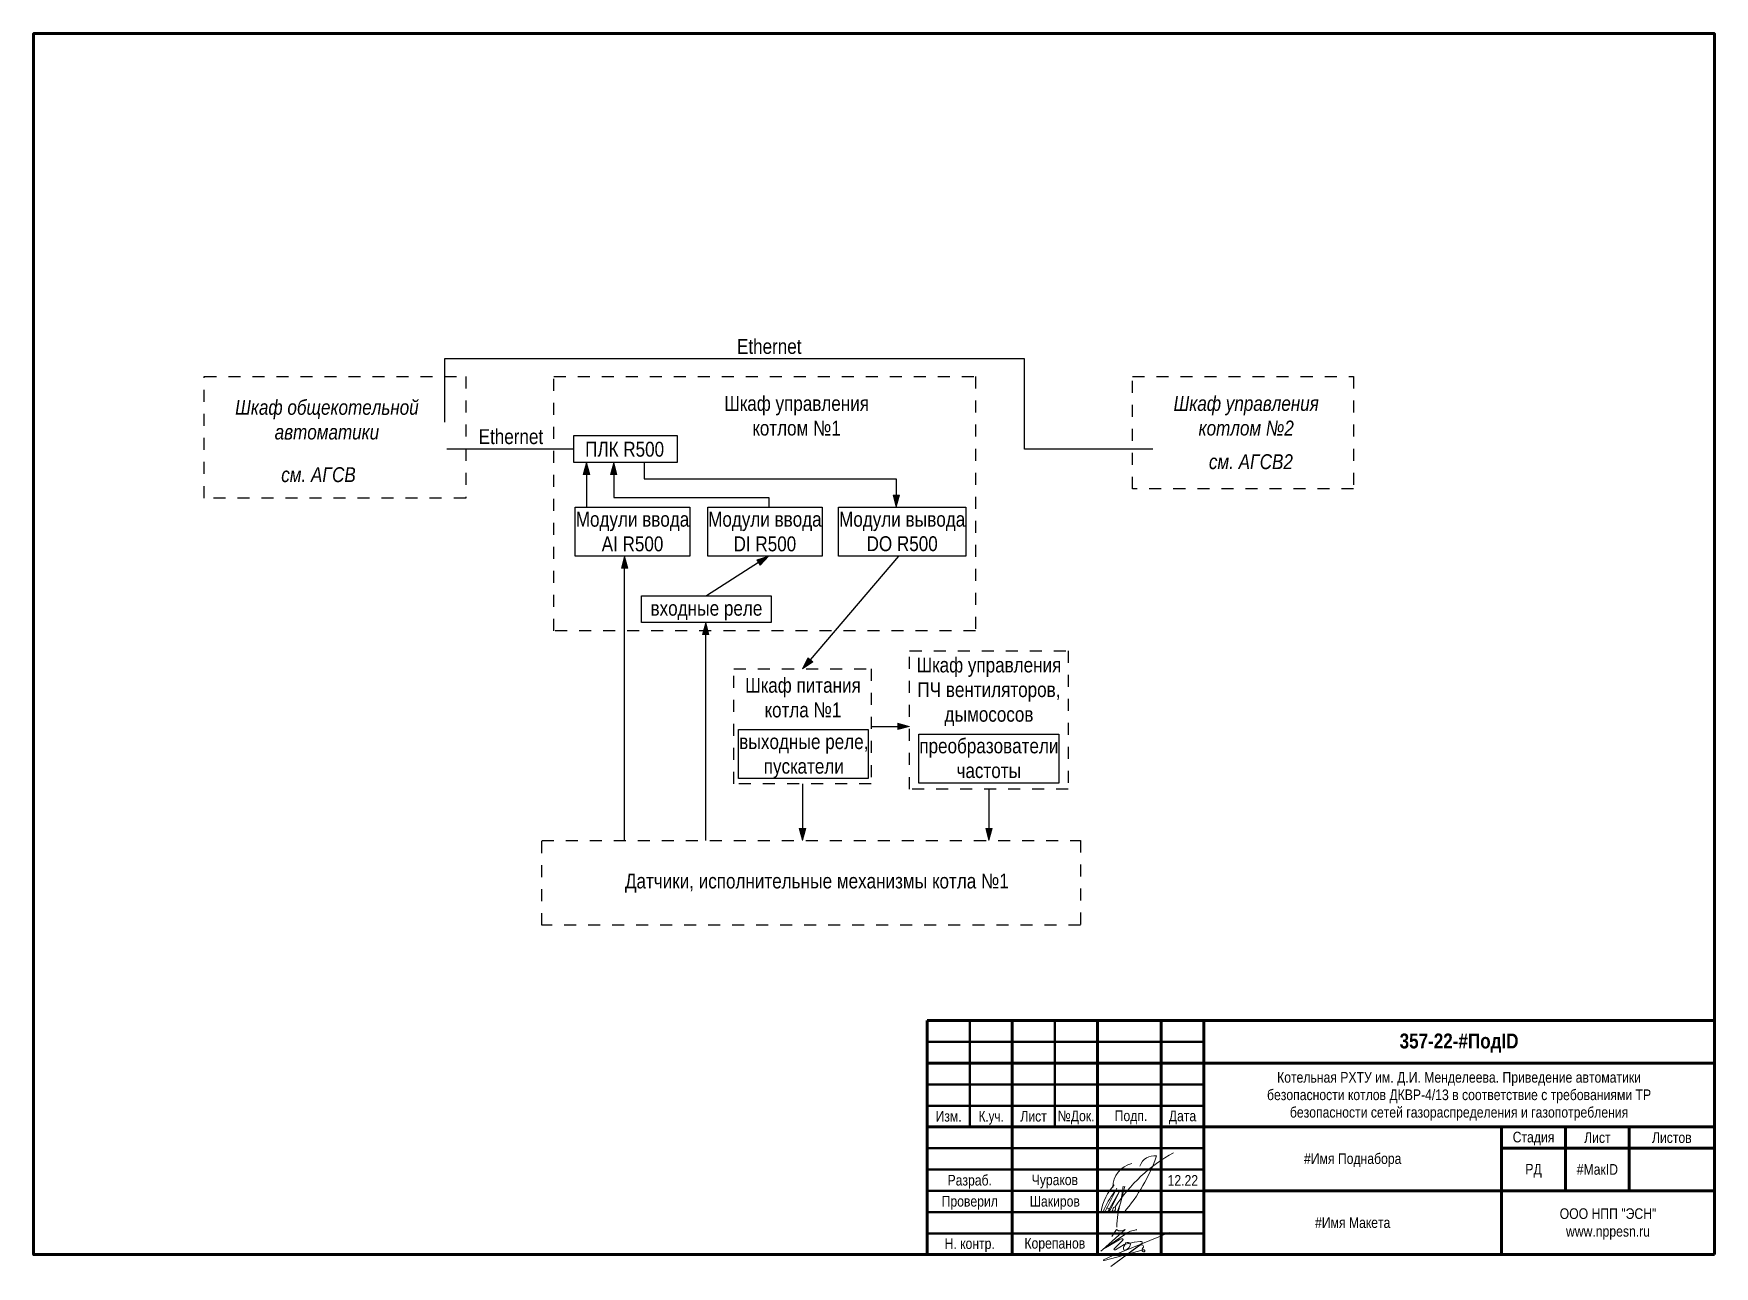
# Model space of a CAD drawing. Header units: millimetres. Extents: x -6000 to 26000, y -6000 to 26000.
# Drawn here: x 20 to 415, y -4139.9 to -3850.2 of the extents above; entities that cross this region are included whole.
import ezdxf

# ---------------------------------------------------------------- set-up
doc = ezdxf.new("R2010")
doc.units = ezdxf.units.MM
doc.header["$MEASUREMENT"] = 0
doc.linetypes.add('Штриховая', pattern=[5.644444, 2.822222, -2.822222])
for name, color, linetype, lineweight in [('0_Ном._пера__1', 7, 'Continuous', 15), ('0_Ном._пера__21', 7, 'Continuous', 30), ('0_Ном._пера__241', 7, 'Continuous', 50), ('0_Ном._пера__246', 7, 'Continuous', 100), ('2D - Общий_Ном._пера__1', 7, 'Continuous', 15), ('2D - Общий_Ном._пера__21', 7, 'Continuous', 30), ('Аннотация - Текст_Ном._пера__1', 7, 'Continuous', 15)]:
    doc.layers.add(name, color=color, linetype=linetype, lineweight=lineweight)
doc.layers.add('0_Ном._пера__9', color=7, linetype='Continuous', lineweight=15, true_color=0x3dad99)
doc.layers.add('2D - Общий', color=7, linetype='Continuous')
doc.styles.add('СГЕНЕРИР_СТИЛЬ_1', font='')
doc.styles.add('СГЕНЕРИР_СТИЛЬ_2', font='')
doc.styles.add('СГЕНЕРИР_СТИЛЬ_4', font='')
doc.styles.get('СГЕНЕРИР_СТИЛЬ_1').set_extended_font_data('Arial Narrow')
doc.styles.get('СГЕНЕРИР_СТИЛЬ_2').set_extended_font_data('Arial Narrow', italic=True)
doc.styles.get('СГЕНЕРИР_СТИЛЬ_4').set_extended_font_data('Arial Narrow', bold=True)

# ---------------------------------------------------------------- blocks, each defined once
blk = doc.blocks.new('Линия_86', base_point=(200.7, -4026.51))
at = {"linetype": 'Continuous', "lineweight": 0, "true_color": 0x000000}
blk.add_hatch(color=18, dxfattribs=at).paths.add_polyline_path([(200.7, -4039.81), (201.45, -4037.01), (199.95, -4037.01)])
at = {"layer": '0_Ном._пера__1', "color": 7, "linetype": 'Continuous', "lineweight": 15}
for p, q in [((199.95, -4037.01), (201.45, -4037.01)), ((200.7, -4039.81), (199.95, -4037.01)), ((200.7, -4039.81), (201.45, -4037.01))]:
    blk.add_line(p, q, dxfattribs=at)
at = {"layer": '0_Ном._пера__21', "color": 7, "linetype": 'Continuous', "lineweight": 30}
blk.add_line((200.7, -4026.51), (200.7, -4037.01), dxfattribs=at)
blk = doc.blocks.new('Линия_87', base_point=(158.88, -4039.81))
at = {"linetype": 'Continuous', "lineweight": 0, "true_color": 0x000000}
blk.add_hatch(color=18, dxfattribs=at).paths.add_polyline_path([(158.88, -3972.99), (158.13, -3975.79), (159.63, -3975.79)])
at = {"layer": '0_Ном._пера__1', "color": 7, "linetype": 'Continuous', "lineweight": 15}
for p, q in [((158.88, -3972.99), (158.13, -3975.79)), ((158.88, -3972.99), (159.63, -3975.79)), ((159.63, -3975.79), (158.13, -3975.79))]:
    blk.add_line(p, q, dxfattribs=at)
at = {"layer": '0_Ном._пера__21', "color": 7, "linetype": 'Continuous', "lineweight": 30}
blk.add_line((158.88, -4039.81), (158.88, -3975.79), dxfattribs=at)
blk = doc.blocks.new('Линия_88', base_point=(177.95, -4039.81))
at = {"linetype": 'Continuous', "lineweight": 0, "true_color": 0x000000}
blk.add_hatch(color=18, dxfattribs=at).paths.add_polyline_path([(177.95, -3988.58), (177.2, -3991.38), (178.7, -3991.38)])
at = {"layer": '0_Ном._пера__1', "color": 7, "linetype": 'Continuous', "lineweight": 15}
for p, q in [((177.95, -3988.58), (177.2, -3991.38)), ((177.95, -3988.58), (178.7, -3991.38)), ((178.7, -3991.38), (177.2, -3991.38))]:
    blk.add_line(p, q, dxfattribs=at)
at = {"layer": '0_Ном._пера__21', "color": 7, "linetype": 'Continuous', "lineweight": 30}
blk.add_line((177.95, -4039.81), (177.95, -3991.38), dxfattribs=at)
blk = doc.blocks.new('Линия_89', base_point=(149.94, -3950.97))
at = {"linetype": 'Continuous', "lineweight": 0, "true_color": 0x000000}
blk.add_hatch(color=18, dxfattribs=at).paths.add_polyline_path([(149.94, -3950.97), (149.19, -3953.77), (150.69, -3953.77)])
at = {"layer": '0_Ном._пера__1', "color": 7, "linetype": 'Continuous', "lineweight": 15}
for p, q in [((149.94, -3950.97), (149.19, -3953.77)), ((150.69, -3953.77), (149.19, -3953.77)), ((149.94, -3950.97), (150.69, -3953.77))]:
    blk.add_line(p, q, dxfattribs=at)
at = {"layer": '0_Ном._пера__21', "color": 7, "linetype": 'Continuous', "lineweight": 30}
blk.add_line((149.94, -3953.77), (149.94, -3961.46), dxfattribs=at)
blk = doc.blocks.new('Линия_90', base_point=(156.34, -3950.97))
at = {"linetype": 'Continuous', "lineweight": 0, "true_color": 0x000000}
blk.add_hatch(color=18, dxfattribs=at).paths.add_polyline_path([(156.34, -3950.97), (155.59, -3953.77), (157.09, -3953.77)])
at = {"layer": '0_Ном._пера__1', "color": 7, "linetype": 'Continuous', "lineweight": 15}
for p, q in [((156.34, -3950.97), (155.59, -3953.77)), ((157.09, -3953.77), (155.59, -3953.77)), ((156.34, -3950.97), (157.09, -3953.77))]:
    blk.add_line(p, q, dxfattribs=at)
at = {"layer": '0_Ном._пера__21', "color": 7, "linetype": 'Continuous', "lineweight": 30}
blk.add_line((156.34, -3953.77), (156.34, -3959.16), dxfattribs=at)
blk = doc.blocks.new('Линия_91', base_point=(222.74, -3954.81))
at = {"linetype": 'Continuous', "lineweight": 0, "true_color": 0x000000}
blk.add_hatch(color=18, dxfattribs=at).paths.add_polyline_path([(222.74, -3961.46), (223.49, -3958.66), (221.99, -3958.66)])
at = {"layer": '0_Ном._пера__1', "color": 7, "linetype": 'Continuous', "lineweight": 15}
for p, q in [((221.99, -3958.66), (223.49, -3958.66)), ((222.74, -3961.46), (221.99, -3958.66)), ((222.74, -3961.46), (223.49, -3958.66))]:
    blk.add_line(p, q, dxfattribs=at)
at = {"layer": '0_Ном._пера__21', "color": 7, "linetype": 'Continuous', "lineweight": 30}
blk.add_line((222.74, -3954.81), (222.74, -3958.66), dxfattribs=at)
blk = doc.blocks.new('Линия_92', base_point=(223.26, -3972.99))
at = {"linetype": 'Continuous', "lineweight": 0, "true_color": 0x000000}
blk.add_hatch(color=18, dxfattribs=at).paths.add_polyline_path([(200.7, -3999.49), (203.09, -3997.84), (201.94, -3996.87)])
at = {"layer": '0_Ном._пера__1', "color": 7, "linetype": 'Continuous', "lineweight": 15}
for p, q in [((200.7, -3999.49), (201.94, -3996.87)), ((201.94, -3996.87), (203.09, -3997.84)), ((200.7, -3999.49), (203.09, -3997.84))]:
    blk.add_line(p, q, dxfattribs=at)
at = {"layer": '0_Ном._пера__21', "color": 7, "linetype": 'Continuous', "lineweight": 30}
blk.add_line((223.26, -3972.99), (202.52, -3997.36), dxfattribs=at)
blk = doc.blocks.new('Линия_93', base_point=(192.71, -3972.99))
at = {"layer": '2D - Общий', "linetype": 'Continuous', "lineweight": 0, "true_color": 0x000000}
blk.add_hatch(color=18, dxfattribs=at).paths.add_polyline_path([(192.71, -3972.99), (189.95, -3973.87), (190.76, -3975.13)])
at = {"layer": '2D - Общий_Ном._пера__1', "color": 7, "linetype": 'Continuous', "lineweight": 15}
for p, q in [((192.71, -3972.99), (189.95, -3973.87)), ((192.71, -3972.99), (190.76, -3975.13)), ((190.76, -3975.13), (189.95, -3973.87))]:
    blk.add_line(p, q, dxfattribs=at)
at = {"layer": '2D - Общий_Ном._пера__21', "color": 7, "linetype": 'Continuous', "lineweight": 30}
blk.add_line((190.36, -3974.5), (178.12, -3982.34), dxfattribs=at)
blk = doc.blocks.new('Линия_94', base_point=(216.81, -4013))
at = {"linetype": 'Continuous', "lineweight": 0, "true_color": 0x000000}
blk.add_hatch(color=18, dxfattribs=at).paths.add_polyline_path([(225.88, -4013), (223.08, -4012.25), (223.08, -4013.75)])
at = {"layer": '0_Ном._пера__1', "color": 7, "linetype": 'Continuous', "lineweight": 15}
for p, q in [((223.08, -4013.75), (223.08, -4012.25)), ((225.88, -4013), (223.08, -4012.25)), ((225.88, -4013), (223.08, -4013.75))]:
    blk.add_line(p, q, dxfattribs=at)
at = {"layer": '0_Ном._пера__21', "color": 7, "linetype": 'Continuous', "lineweight": 30}
blk.add_line((216.81, -4013), (223.08, -4013), dxfattribs=at)
blk = doc.blocks.new('Линия_95', base_point=(244.51, -4027.71))
at = {"linetype": 'Continuous', "lineweight": 0, "true_color": 0x000000}
blk.add_hatch(color=18, dxfattribs=at).paths.add_polyline_path([(244.51, -4039.81), (245.26, -4037.01), (243.76, -4037.01)])
at = {"layer": '0_Ном._пера__1', "color": 7, "linetype": 'Continuous', "lineweight": 15}
for p, q in [((243.76, -4037.01), (245.26, -4037.01)), ((244.51, -4039.81), (243.76, -4037.01)), ((244.51, -4039.81), (245.26, -4037.01))]:
    blk.add_line(p, q, dxfattribs=at)
at = {"layer": '0_Ном._пера__21', "color": 7, "linetype": 'Continuous', "lineweight": 30}
blk.add_line((244.51, -4027.71), (244.51, -4037.01), dxfattribs=at)

msp = doc.modelspace()

# ---------------------------------------------------------------- linework, layer by layer
at = {"layer": '0_Ном._пера__21', "color": 7, "linetype": 'Continuous', "lineweight": 30}
for p, q in [((252.88, -3926.6), (116.54, -3926.6)), ((116.54, -3926.6), (116.54, -3941.5)), ((252.88, -3947.83), (252.88, -3926.6)), ((146.96, -3944.63), (171.23, -3944.62)), ((146.97, -3950.97), (146.96, -3944.63)), ((171.23, -3944.62), (171.23, -3950.97)), ((146.96, -3947.8), (117.13, -3947.8)), ((283, -3947.83), (252.88, -3947.83)), ((171.23, -3950.97), (146.97, -3950.97)), ((163.5, -3950.97), (163.5, -3954.81)), ((163.5, -3954.81), (222.74, -3954.81)), ((147.29, -3961.46), (174.21, -3961.46)), ((147.29, -3972.99), (147.29, -3961.46)), ((156.34, -3959.16), (192.8, -3959.16)), ((174.21, -3961.46), (174.21, -3972.99)), ((178.41, -3961.46), (205.32, -3961.46)), ((178.41, -3972.99), (178.41, -3961.46)), ((192.8, -3959.16), (192.8, -3961.46)), ((205.32, -3961.46), (205.32, -3972.99)), ((209.17, -3961.46), (239.08, -3961.46)), ((209.17, -3972.99), (209.17, -3961.46)), ((239.08, -3961.46), (239.08, -3972.99)), ((174.21, -3972.99), (147.29, -3972.99)), ((205.32, -3972.99), (178.41, -3972.99)), ((239.08, -3972.99), (209.17, -3972.99)), ((162.88, -3982.34), (193.35, -3982.34)), ((162.88, -3988.58), (162.88, -3982.34)), ((193.35, -3982.34), (193.35, -3988.58)), ((193.35, -3988.58), (162.88, -3988.58)), ((185.69, -4013.69), (216.16, -4013.69)), ((185.69, -4025.22), (185.69, -4013.69)), ((216.16, -4013.69), (216.16, -4025.23)), ((228.05, -4014.81), (260.96, -4014.81)), ((228.05, -4026.34), (228.05, -4014.81)), ((260.96, -4014.81), (260.96, -4026.34)), ((216.16, -4025.23), (185.69, -4025.23)), ((260.96, -4026.34), (228.05, -4026.34))]:
    msp.add_line(p, q, dxfattribs=at)
at = {"layer": '0_Ном._пера__241', "color": 7, "linetype": 'Continuous', "lineweight": 50}
for p, q in [((240, -4082.15), (240, -4107.15)), ((260, -4082.15), (260, -4107.15)), ((230, -4087.15), (295, -4087.15)), ((230, -4097.15), (295, -4097.15)), ((295, -4102.15), (230, -4102.15)), ((295, -4112.15), (230, -4112.15)), ((295, -4117.15), (230, -4117.15)), ((295, -4122.15), (230, -4122.15)), ((295, -4127.15), (230, -4127.15)), ((295, -4132.15), (230, -4132.15))]:
    msp.add_line(p, q, dxfattribs=at)
at = {"layer": '0_Ном._пера__246', "color": 7, "linetype": 'Continuous', "lineweight": 100}
for p, q in [((415, -4082.15), (230, -4082.15)), ((230, -4082.15), (230, -4137.15)), ((250, -4082.15), (250, -4137.15)), ((270, -4082.15), (270, -4137.15)), ((285, -4082.15), (285, -4137.15)), ((295, -4082.15), (295, -4137.15)), ((415, -4092.15), (230, -4092.15)), ((415, -4107.15), (230, -4107.15)), ((365, -4137.15), (365, -4107.15)), ((380, -4107.15), (380, -4122.15)), ((395, -4107.15), (395, -4122.15)), ((415, -4112.15), (365, -4112.15)), ((415, -4122.15), (295, -4122.15))]:
    msp.add_line(p, q, dxfattribs=at)
at = {"layer": '0_Ном._пера__246', "color": 7, "linetype": 'Continuous', "lineweight": 100, "flags": 128}
msp.add_lwpolyline([(415, -4137.15), (415, -3850.15), (20, -3850.15), (20, -4137.15)], close=True, dxfattribs=at)
at = {"layer": '0_Ном._пера__9', "color": 135, "linetype": 'Continuous', "lineweight": 15, "true_color": 0x3dad99}
for p, q in [((274.54, -4121.5), (271.86, -4127.04)), ((272.35, -4127.14), (275.1, -4122.36)), ((275.1, -4122.36), (272.84, -4127.04)), ((275.49, -4124.79), (276.47, -4121.03)), ((275.49, -4124.79), (276.07, -4121.05)), ((273.33, -4127.14), (273.51, -4126.82)), ((274.27, -4126.21), (274.13, -4127.25)), ((274.53, -4127.3), (275.27, -4125.56))]:
    msp.add_line(p, q, dxfattribs=at)
at = {"layer": '0_Ном._пера__9', "color": 135, "linetype": 'Continuous', "lineweight": 15, "true_color": 0x3dad99, "flags": 128}
for points in [[(273.37, -4132.91), (274.48, -4131.28, -0.414214), (274.51, -4131.27), (274.64, -4131.36, 0.267949), (275.98, -4131.47), (276.48, -4131.22, -0.775573), (276.51, -4131.25), (271.17, -4136), (270.81, -4136.35), (270.95, -4136.21, 0.030067), (271.39, -4135.84), (276.91, -4132.14, -0.091908), (278.11, -4131.56), (279.12, -4131.29, -0.933541), (279.19, -4131.41)], [(271.87, -4135.53), (275.11, -4133.68, -0.08719), (275.64, -4133.45), (275.75, -4133.42, -0.702393), (275.98, -4133.76), (273.94, -4135.79, 0.136086), (273.9, -4135.89, 0.443716), (274.02, -4136.03), (274.18, -4136.03, 0.161222), (274.25, -4136.01), (276.29, -4134.81, -0.026522), (276.38, -4134.74, -0.768791), (276.46, -4134.82), (276.23, -4135.25, 0.105043), (276.11, -4135.67, 0.43472), (276.54, -4136.13, 0.16132), (276.66, -4136.09), (277.28, -4135.63, 0.102211), (277.56, -4135.31), (277.58, -4135.27, -0.023478), (277.62, -4135.22, 0.197304), (277.75, -4134.66, 0.161257), (277.69, -4134.55, 0.094433), (277.46, -4134.4), (277.44, -4134.39, 0.083774), (277.2, -4134.33, 0.05387), (276.8, -4134.35, 0.985858), (276.69, -4134.67), (278.65, -4134.23, -0.027151), (278.73, -4134.22), (280.02, -4134.07, -0.046388), (280.15, -4134.07), (280.38, -4134.09, -0.65616), (280.5, -4134.44), (273.14, -4139.92), (279.32, -4135.42), (280.16, -4134.87), (280.27, -4134.85, -0.038414), (280.38, -4134.84), (280.48, -4134.84), (280.5, -4134.85, -0.402341), (280.8, -4135.45, 0.020676), (280.78, -4135.51), (280.55, -4135.89, 0.467701), (280.83, -4136.5, 0.131652), (281.07, -4136.41, 0.726247), (280.97, -4136.03), (280.88, -4136.02, 0.115506), (280.74, -4136.03), (274.6, -4137.75), (271.6, -4138.57), (271.48, -4138.57, -0.747293), (271.44, -4138.41), (273.5, -4137.44), (286.93, -4131.97)]]:
    msp.add_lwpolyline(points, format="xyb", dxfattribs=at)
at = {"layer": '0_Ном._пера__9', "color": 135, "linetype": 'Continuous', "lineweight": 15, "true_color": 0x3dad99}
for centre, radius, start, end in [((279.27, -4121.3), 5.66, 101.6434, 180.3746), ((306.41, -4146.99), 38.51, 118.6981, 146.8966), ((243.78, -4099.65), 42.61, 319.6537, 340.3805), ((283.34, -4117.43), 3.52, 80.6082, 161.7985), ((283.79, -4129.39), 13.12, 138.6736, 169.7126), ((286.05, -4132.39), 15.59, 139.9163, 160.3208), ((272.19, -4126.84), 0.668, 353.3227, 96.6773), ((273.35, -4126.54), 0.661, 268.7016, 341.1724), ((296.11, -4131.03), 21.55, 163.167, 179.0964)]:
    msp.add_arc(centre, radius, start, end, dxfattribs=at)
msp.add_ellipse((273.9, -4126.61), major_axis=(0.248, 0.662), ratio=0.421875, dxfattribs=at)
at = {"layer": '2D - Общий_Ном._пера__21', "color": 7, "linetype": 'Штриховая', "lineweight": 30}
for p, q in [((60.12, -3930.78), (121.54, -3930.78)), ((60.12, -3959.31), (60.12, -3930.78)), ((121.54, -3930.78), (121.54, -3959.31)), ((142.22, -3930.78), (241.36, -3930.78)), ((142.22, -3990.56), (142.22, -3930.78)), ((241.36, -3930.78), (241.36, -3990.56)), ((278.26, -3930.78), (330.18, -3930.78)), ((278.26, -3957.15), (278.26, -3930.78)), ((330.18, -3930.78), (330.18, -3957.15)), ((330.18, -3957.15), (278.26, -3957.15)), ((121.54, -3959.31), (60.12, -3959.31)), ((241.36, -3990.56), (142.22, -3990.56)), ((225.88, -3995.21), (263.14, -3995.21)), ((225.88, -4027.71), (225.88, -3995.21)), ((263.14, -3995.21), (263.14, -4027.71)), ((184.59, -3999.49), (216.81, -3999.49)), ((184.59, -4026.51), (184.59, -3999.49)), ((216.81, -3999.49), (216.81, -4026.51)), ((216.81, -4026.51), (184.59, -4026.51)), ((263.14, -4027.71), (225.88, -4027.71)), ((139.4, -4039.81), (266.01, -4039.81)), ((139.4, -4059.71), (139.4, -4039.81)), ((266.01, -4039.81), (266.01, -4059.71)), ((266.01, -4059.71), (139.4, -4059.71))]:
    msp.add_line(p, q, dxfattribs=at)

# ---------------------------------------------------------------- block references
at = {"color": 7, "linetype": 'Continuous', "lineweight": 30}
for name, p in [('Линия_89', (149.94, -3950.97)), ('Линия_90', (156.34, -3950.97)), ('Линия_91', (222.74, -3954.81)), ('Линия_87', (158.88, -4039.81)), ('Линия_92', (223.26, -3972.99)), ('Линия_88', (177.95, -4039.81)), ('Линия_94', (216.81, -4013)), ('Линия_86', (200.7, -4026.51)), ('Линия_95', (244.51, -4027.71))]:
    msp.add_blockref(name, p, dxfattribs=at)
at = {"layer": '2D - Общий', "color": 7, "linetype": 'Continuous', "lineweight": 30}
msp.add_blockref('Линия_93', (192.71, -3972.99), dxfattribs=at)

# ---------------------------------------------------------------- texts
at = {"layer": '0_Ном._пера__1', "color": 7, "linetype": 'Continuous', "lineweight": 15, "attachment_point": 5}
for s, insert, char_height, style in [('\\A1;{\\pqc;\\fArial Narrow|b1|i0|c204|p34;357-22\\fArial Narrow|b1|i0|c204|p34;-\\fArial Narrow|b1|i0|c204|p34;#ПодID}', (355, -4087.44), 3.5, 'СГЕНЕРИР_СТИЛЬ_4'), ('\\A1;{\\pqc;\\fArial Narrow|b0|i0|c204|p34;Изм.}', (235.04, -4104.64), 2.5, 'СГЕНЕРИР_СТИЛЬ_1'), ('\\A1;{\\W0.950000x;\\pqc;\\fArial Narrow|b0|i0|c204|p34;К.уч.}', (245.04, -4104.99), 2.5, 'СГЕНЕРИР_СТИЛЬ_1'), ('\\A1;{\\pqc;\\fArial Narrow|b0|i0|c204|p34;Лист}', (255, -4104.64), 2.5, 'СГЕНЕРИР_СТИЛЬ_1'), ('\\A1;{\\pqc;\\fArial Narrow|b0|i0|c204|p34;№Док.}', (265, -4104.91), 2.5, 'СГЕНЕРИР_СТИЛЬ_1'), ('\\A1;{\\pqc;\\fArial Narrow|b0|i0|c204|p34; Подп.}', (277.5, -4104.88), 2.5, 'СГЕНЕРИР_СТИЛЬ_1'), ('\\A1;{\\pqc;\\fArial Narrow|b0|i0|c204|p34;Дата}', (290, -4104.91), 2.5, 'СГЕНЕРИР_СТИЛЬ_1'), ('\\A1;{\\pqc;\\fArial Narrow|b0|i0|c204|p34;Стадия}', (372.5, -4109.88), 2.5, 'СГЕНЕРИР_СТИЛЬ_1'), ('\\A1;{\\pqc;\\fArial Narrow|b0|i0|c204|p34;Лист}', (387.5, -4109.66), 2.5, 'СГЕНЕРИР_СТИЛЬ_1'), ('\\A1;{\\pqc;\\fArial Narrow|b0|i0|c204|p34;Листов}', (405, -4109.66), 2.5, 'СГЕНЕРИР_СТИЛЬ_1'), ('\\A1;{\\pqc;\\fArial Narrow|b0|i0|c204|p34;#Имя Поднабора}', (330, -4114.96), 2.5, 'СГЕНЕРИР_СТИЛЬ_1'), ('\\A1;{\\pqc;\\fArial Narrow|b0|i0|c204|p34;РД}', (372.5, -4117.43), 2.5, 'СГЕНЕРИР_СТИЛЬ_1'), ('\\A1;{\\pqc;\\fArial Narrow|b0|i0|c204|p34;#МакID}', (387.5, -4117.14), 2.5, 'СГЕНЕРИР_СТИЛЬ_1'), ('\\A1;{\\pqc;\\fArial Narrow|b0|i0|c204|p34;#Имя Макета}', (330, -4129.64), 2.5, 'СГЕНЕРИР_СТИЛЬ_1')]:
    msp.add_mtext(s, dxfattribs=dict(at, insert=insert, char_height=char_height, style=style))
at = {"layer": '0_Ном._пера__1', "color": 7, "linetype": 'Continuous', "lineweight": 15, "insert": (355, -4099.96), "char_height": 2.5, "width": 102.1134, "attachment_point": 5, "line_spacing_factor": 0.984993, "style": 'СГЕНЕРИР_СТИЛЬ_1'}
msp.add_mtext('\\A1;{\\pqc;\\fArial Narrow|b0|i0|c204|p34;Котельная РХТУ им. Д.И. Менделеева. Приведение автоматики безопасности котлов ДКВР-4/13 в соответствие с требованиями ТР безопасности сетей газораспределения и газопотребления}', dxfattribs=at)
at = {"layer": '0_Ном._пера__1', "color": 7, "linetype": 'Continuous', "lineweight": 15, "insert": (390, -4129.97), "char_height": 2.5, "attachment_point": 5, "line_spacing_factor": 0.996855, "style": 'СГЕНЕРИР_СТИЛЬ_1'}
msp.add_mtext('\\A1;{\\pqc;\\fArial Narrow|b0|i0|c204|p34;ООО НПП "ЭСН"\\P\\pqc;\\fArial Narrow|b0|i0|c204|p34;www.nppesn.ru}', dxfattribs=at)
at = {"layer": 'Аннотация - Текст_Ном._пера__1', "color": 7, "linetype": 'Continuous', "lineweight": 15, "attachment_point": 2}
for s, insert, char_height, style in [('\\A1;{\\pqc;\\fArial Narrow|b0|i0|c204|p34;Ethernet}', (192.88, -3921.93), 3.5, 'СГЕНЕРИР_СТИЛЬ_1'), ('\\A1;{\\pqc;\\fArial Narrow|b0|i0|c204|p34;Ethernet}', (132.17, -3943.13), 3.5, 'СГЕНЕРИР_СТИЛЬ_1'), ('\\A1;{\\pqc;\\fArial Narrow|b0|i0|c204|p34;ПЛК R500}', (158.89, -3946.09), 3.5, 'СГЕНЕРИР_СТИЛЬ_1'), ('\\A1;{\\pqc;\\fArial Narrow|b0|i1|c204|p34;см. АГСВ2}', (306.08, -3949.02), 3.5, 'СГЕНЕРИР_СТИЛЬ_2'), ('\\A1;{\\pqc;\\fArial Narrow|b0|i1|c204|p34;см. АГСВ}', (86.95, -3952.07), 3.5, 'СГЕНЕРИР_СТИЛЬ_2'), ('\\A1;{\\pqc;\\fArial Narrow|b0|i0|c204|p34;входные реле}', (178.12, -3983.47), 3.5, 'СГЕНЕРИР_СТИЛЬ_1'), ('\\A1;{\\pqc;\\fArial Narrow|b0|i0|c204|p34;Датчики, исполнительные механизмы котла №1}', (204.07, -4047.58), 3.5, 'СГЕНЕРИР_СТИЛЬ_1'), ('\\A1;{\\pqc;\\fArial Narrow|b0|i0|c204|p34;Разраб.}', (240, -4118.4), 2.5, 'СГЕНЕРИР_СТИЛЬ_1'), ('\\A1;{\\pqc;\\fArial Narrow|b0|i0|c204|p34;Чураков}', (260, -4118.32), 2.5, 'СГЕНЕРИР_СТИЛЬ_1'), ('\\A1;{\\pqc;\\fArial Narrow|b0|i0|c204|p34;12.22}', (290.08, -4118.46), 2.5, 'СГЕНЕРИР_СТИЛЬ_1'), ('\\A1;{\\pqc;\\fArial Narrow|b0|i0|c204|p34;Проверил}', (240, -4123.36), 2.5, 'СГЕНЕРИР_СТИЛЬ_1'), ('\\A1;{\\pqc;\\fArial Narrow|b0|i0|c204|p34;Шакиров}', (260, -4123.36), 2.5, 'СГЕНЕРИР_СТИЛЬ_1'), ('\\A1;{\\pqc;\\fArial Narrow|b0|i0|c204|p34;Н. контр.}', (240, -4133.31), 2.5, 'СГЕНЕРИР_СТИЛЬ_1'), ('\\A1;{\\pqc;\\fArial Narrow|b0|i0|c204|p34;Корепанов}', (260, -4133.23), 2.5, 'СГЕНЕРИР_СТИЛЬ_1')]:
    msp.add_mtext(s, dxfattribs=dict(at, insert=insert, char_height=char_height, style=style))
at = {"layer": 'Аннотация - Текст_Ном._пера__1', "color": 7, "linetype": 'Continuous', "lineweight": 15, "char_height": 3.5, "attachment_point": 2}
for s, insert, line_spacing_factor, style in [('\\A1;{\\pqc;\\fArial Narrow|b0|i1|c204|p34;Шкаф \\fArial Narrow|b0|i1|c204|p34;общекотельной\\P\\pqc;\\fArial Narrow|b0|i1|c204|p34;автоматики}', (88.93, -3936.25), 0.994851, 'СГЕНЕРИР_СТИЛЬ_2'), ('\\A1;{\\pqc;\\fArial Narrow|b0|i0|c204|p34;Шкаф управления\\P\\pqc;\\fArial Narrow|b0|i0|c204|p34;котлом №1}', (199.31, -3935.33), 0.99225, 'СГЕНЕРИР_СТИЛЬ_1'), ('\\A1;{\\pqc;\\fArial Narrow|b0|i1|c204|p34;Шкаф управления\\P\\pqc;\\fArial Narrow|b0|i1|c204|p34;котлом №\\fArial Narrow|b0|i1|c204|p34;2}', (304.97, -3935.33), 0.992427, 'СГЕНЕРИР_СТИЛЬ_2'), ('\\A1;{\\pqc;\\fArial Narrow|b0|i0|c204|p34;Модули ввода\\P\\pqc;\\fArial Narrow|b0|i0|c204|p34;AI R500}', (160.75, -3962.55), 0.99225, 'СГЕНЕРИР_СТИЛЬ_1'), ('\\A1;{\\pqc;\\fArial Narrow|b0|i0|c204|p34;Модули ввода\\P\\pqc;\\fArial Narrow|b0|i0|c204|p34;D\\fArial Narrow|b0|i0|c204|p34;I R500}', (191.86, -3962.55), 0.99225, 'СГЕНЕРИР_СТИЛЬ_1'), ('\\A1;{\\pqc;\\fArial Narrow|b0|i0|c204|p34;Модули в\\fArial Narrow|b0|i0|c204|p34;ы\\fArial Narrow|b0|i0|c204|p34;вода\\P\\pqc;\\fArial Narrow|b0|i0|c204|p34;DO R500}', (224.12, -3962.55), 0.984532, 'СГЕНЕРИР_СТИЛЬ_1'), ('\\A1;{\\pqc;\\fArial Narrow|b0|i0|c204|p34;Шкаф управления\\P\\pqc;\\fArial Narrow|b0|i0|c204|p34;ПЧ вентиляторов\\fArial Narrow|b0|i0|c204|p34;,\\P\\pqc;\\fArial Narrow|b0|i0|c204|p34;дымососов}', (244.51, -3996.81), 0.992149, 'СГЕНЕРИР_СТИЛЬ_1'), ('\\A1;{\\pqc;\\fArial Narrow|b0|i0|c204|p34;Шкаф питания\\P\\pqc;\\fArial Narrow|b0|i0|c204|p34;котла \\fArial Narrow|b0|i0|c204|p34;№1}', (200.81, -4001.58), 0.99225, 'СГЕНЕРИР_СТИЛЬ_1'), ('\\A1;{\\pqc;\\fArial Narrow|b0|i0|c204|p34;в\\fArial Narrow|b0|i0|c204|p34;ы\\fArial Narrow|b0|i0|c204|p34;ходные реле\\fArial Narrow|b0|i0|c204|p34;,\\P\\pqc;\\fArial Narrow|b0|i0|c204|p34;пускатели}', (201, -4014.82), 0.990123, 'СГЕНЕРИР_СТИЛЬ_1'), ('\\A1;{\\pqc;\\fArial Narrow|b0|i0|c204|p34;преобразователи\\P\\pqc;\\fArial Narrow|b0|i0|c204|p34;частоты}', (244.5, -4015.82), 0.994812, 'СГЕНЕРИР_СТИЛЬ_1')]:
    msp.add_mtext(s, dxfattribs=dict(at, insert=insert, line_spacing_factor=line_spacing_factor, style=style))

doc.saveas('drawing.dxf')
